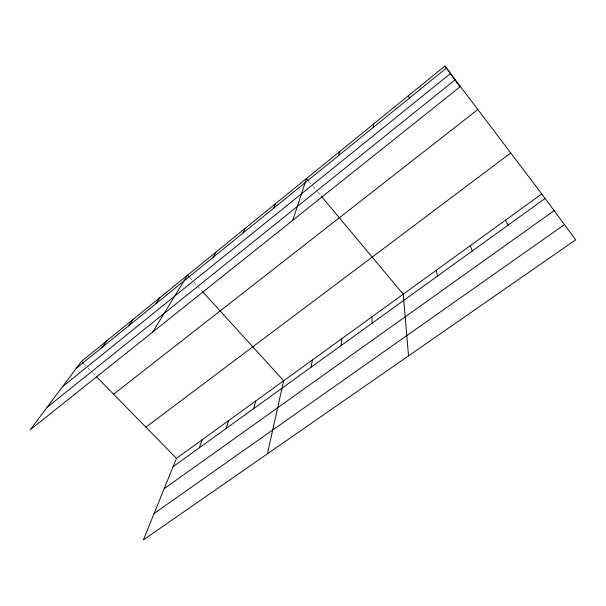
<?xml version="1.0" encoding="UTF-8"?>
<svg xmlns="http://www.w3.org/2000/svg" width="606" height="606" viewBox="0 0 606 606"><rect width="100%" height="100%" fill="white"/><g stroke="black" fill="none" stroke-linecap="round" stroke-linejoin="round"><path stroke-width="0.45" stroke-dasharray="3.03 2.27" d="M84.082 364.07L87.362 367.418M88.022 368.092L91.953 372.107M92.612 372.773L95.233 375.455M190.095 277.904L193.223 281.343M193.852 282.032L201.987 290.978M308.871 181.391L312.454 185.671M313.044 186.39L317.226 191.382M317.824 192.094L320.809 195.662"/><path stroke-width="0.91" d="M372.008 323.278L372.061 316.771M373.455 127.26L373.485 124.086M341.155 345.526L341.776 338.701M311.173 367.138L312.317 360.032M338.739 155.424L339.458 151.742M267.42 453.818L283.669 380.773L202.616 291.668M253.672 408.603L255.785 400.96M226.091 428.487L228.644 420.609M292.774 220.304L306.485 178.535L308.272 180.679M199.238 447.849L202.215 439.744M541.749 193.92L176.467 458.386L143.334 539.961L575.7 239.809L541.749 193.92L444.918 66.039L81.462 361.388L30.3 429.73L459.909 86.946L444.918 66.039M273.488 208.343L275.442 203.76M242.801 233.242L245.301 228.25M213.017 257.399L216.031 252.035M152.712 332.058L187.587 275.147L189.466 277.215M155.984 303.667L159.946 297.614M128.669 325.823L133.062 319.46M102.111 347.367L106.906 340.708M76.273 368.319L446.395 68.099M62.516 386.689L450.349 73.614M46.957 407.474L454.917 79.977M113.602 394.203L477.839 109.512M145.894 427.177L510.744 152.97M173.089 466.703L545.112 198.465M164.158 488.709L554.119 210.638M154.083 513.509L564.459 224.614M81.462 361.388L83.431 363.403M96.551 376.796L176.467 458.386M321.407 196.374L403.232 294.205L408.527 355.858M505.502 220.16L508.093 225.159M470.37 245.597L472.233 251.02M408.626 95.536L409.315 98.172M436.29 270.268L437.471 276.078"/></g></svg>
